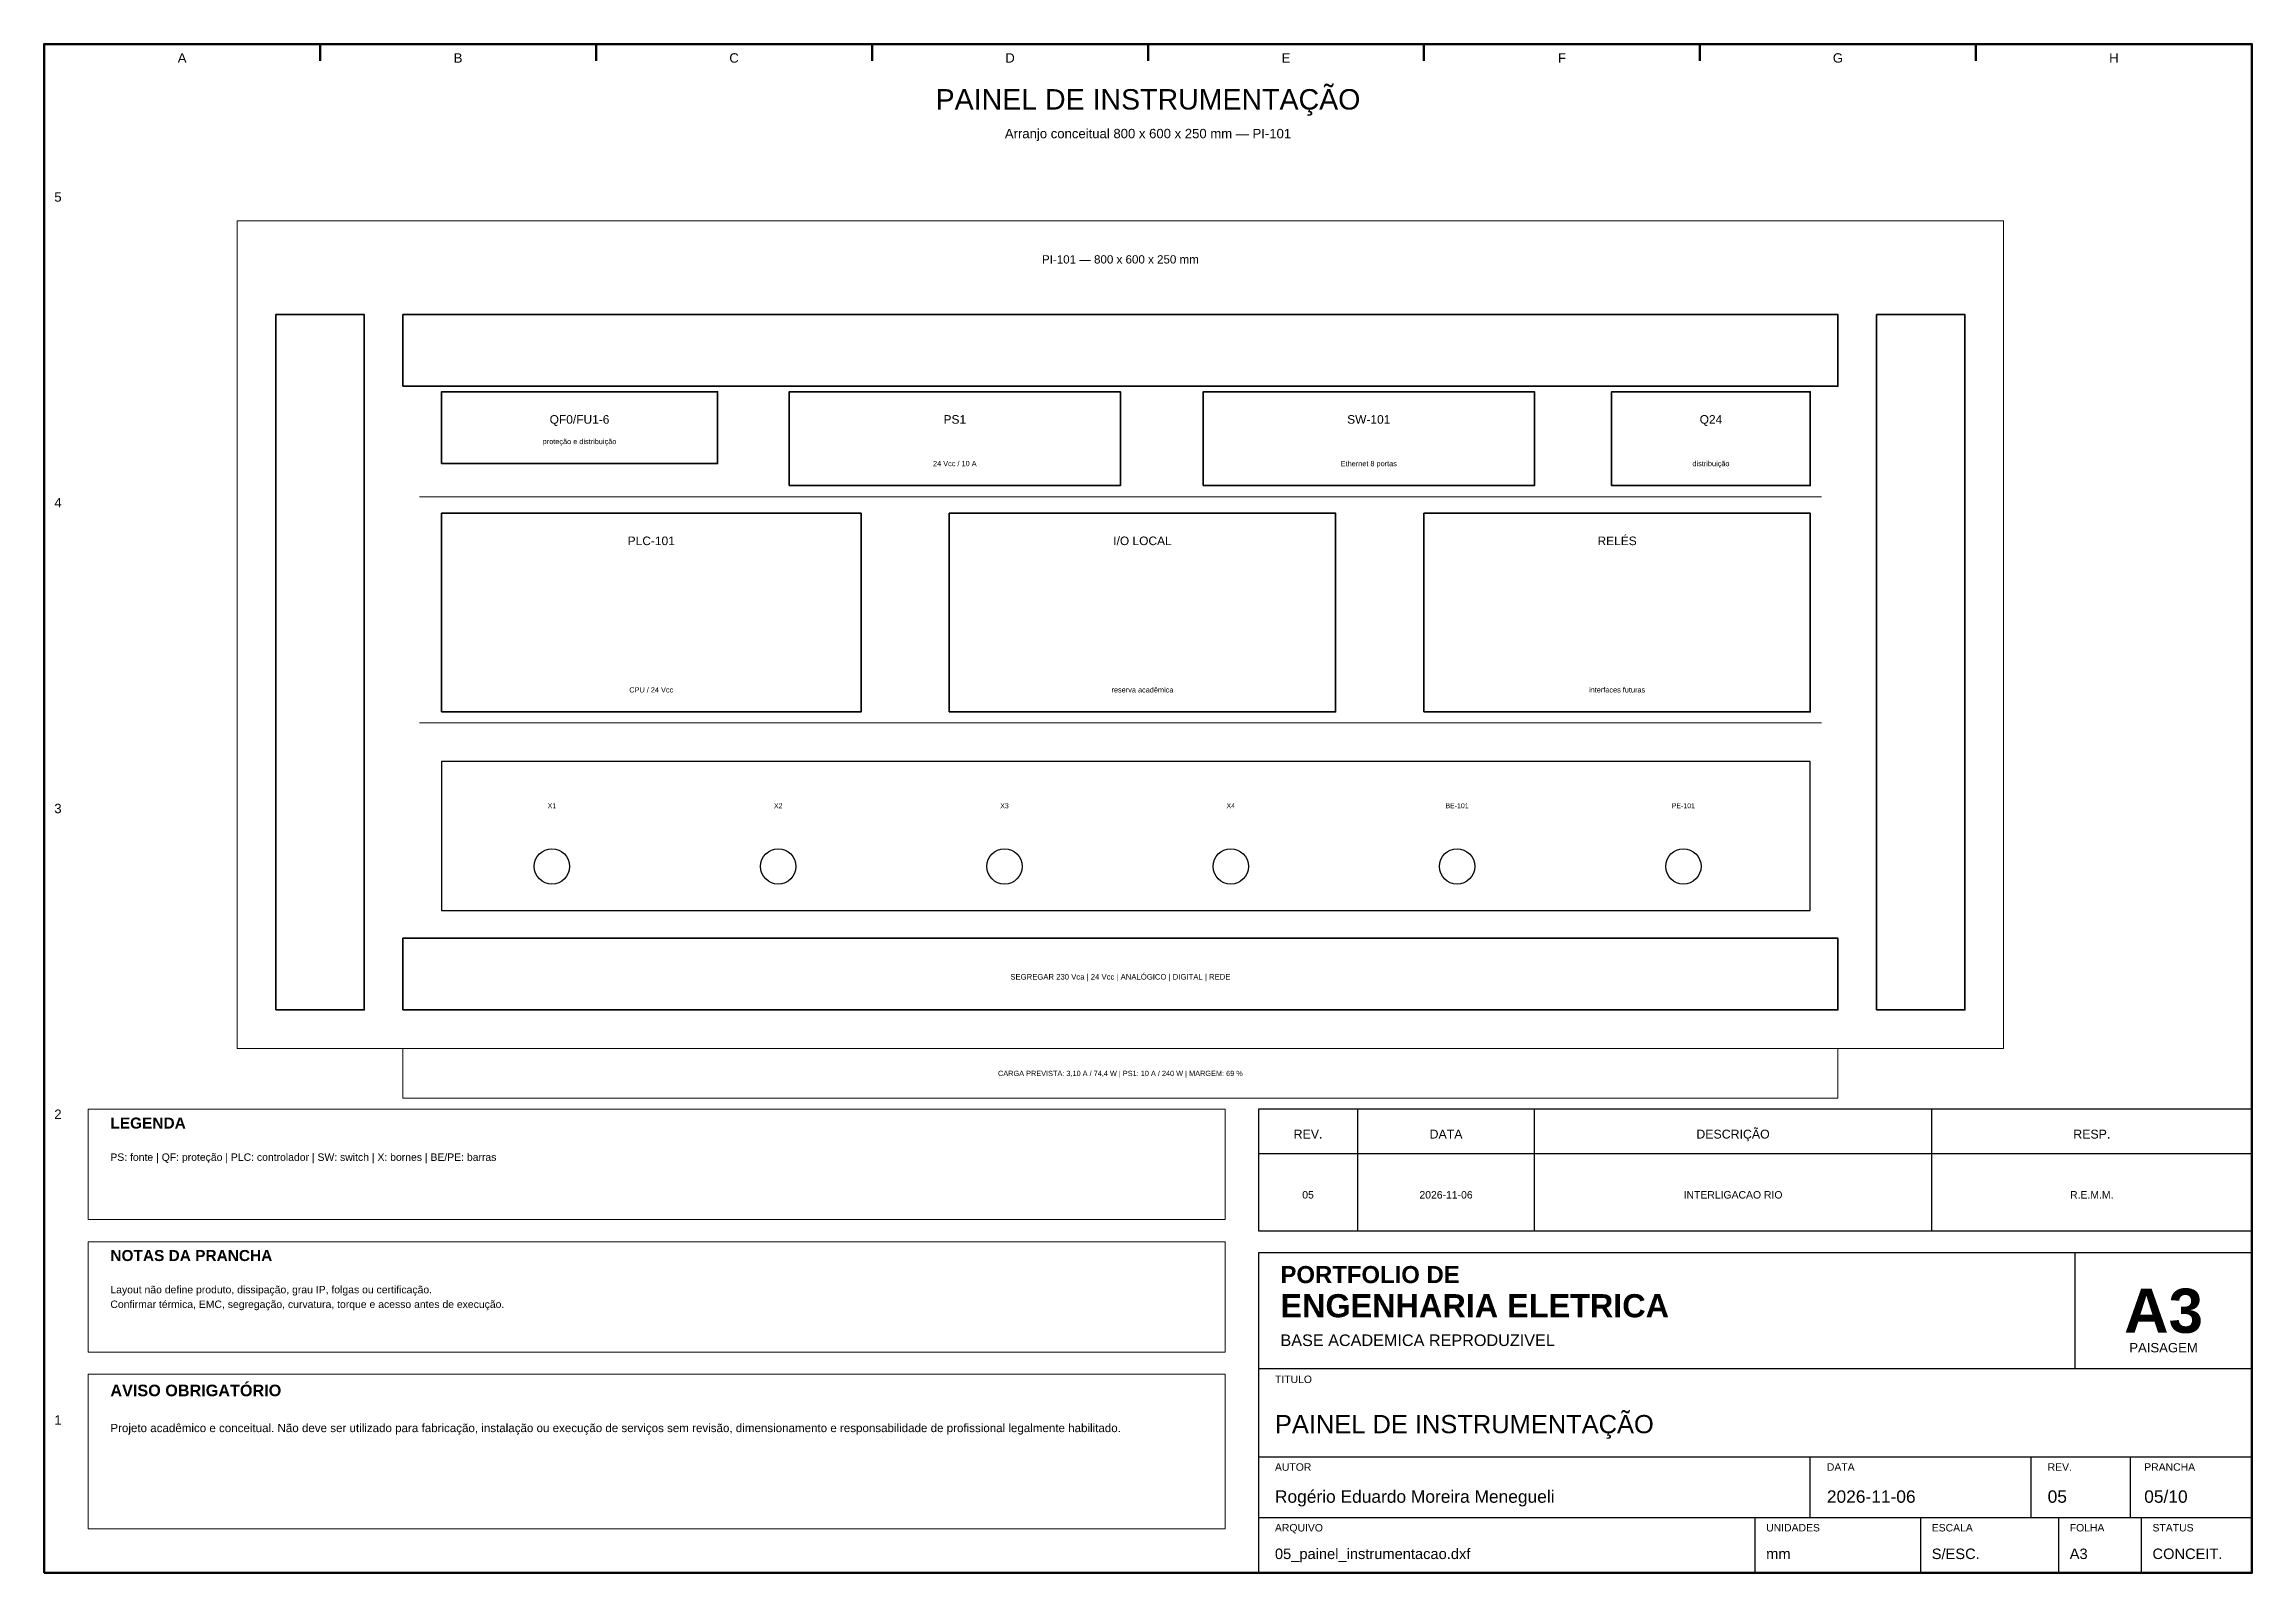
# Model space of a CAD drawing. Header units: millimetres. Extents: x 10 to 410, y 10 to 287.
import ezdxf
from ezdxf.enums import TextEntityAlignment as Align

# ---------------------------------------------------------------- set-up
doc = ezdxf.new("R2010")
doc.units = ezdxf.units.MM
for name, color, linetype, lineweight in [('00_MOLDURA', 7, 'CONTINUOUS', 50), ('01_CARIMBO', 7, 'CONTINUOUS', 25), ('02_TEXTO', 7, 'CONTINUOUS', 18), ('04_EQUIPAMENTOS', 32, 'CONTINUOUS', 35), ('09_BORNES', 145, 'CONTINUOUS', 25), ('10_ELETROCALHAS', 251, 'CONTINUOUS', 35), ('11_ARQUITETURA', 253, 'CONTINUOUS', 18), ('12_LEGENDA', 7, 'CONTINUOUS', 18), ('13_NOTAS', 7, 'CONTINUOUS', 18)]:
    doc.layers.add(name, color=color, linetype=linetype, lineweight=lineweight)
doc.styles.add('PORTFOLIO_TEXTO', font='arial.ttf')
doc.styles.add('PORTFOLIO_TITULO', font='arialbd.ttf', dxfattribs={"width": 0.92})

# ---------------------------------------------------------------- blocks, each defined once
blk = doc.blocks.new('CARIMBO_A3')
at = {"layer": '01_CARIMBO'}
for p, q in [((148, 37), (148, 58)), ((0, 37), (180, 37)), ((0, 21), (180, 21)), ((100, 10), (100, 21)), ((140, 10), (140, 21)), ((158, 10), (158, 21)), ((0, 10), (180, 10)), ((90, 0), (90, 10)), ((120, 0), (120, 10)), ((145, 0), (145, 10)), ((160, 0), (160, 10))]:
    blk.add_line(p, q, dxfattribs=at)
blk.add_lwpolyline([(0, 0), (180, 0), (180, 58), (0, 58)], close=True, dxfattribs=at)
at = {"layer": '01_CARIMBO', "style": 'PORTFOLIO_TEXTO'}
for s, p in [('TITULO', (3, 34.4)), ('AUTOR', (3, 18.5)), ('DATA', (103, 18.5)), ('REV.', (143, 18.5)), ('PRANCHA', (160.5, 18.5)), ('ARQUIVO', (3, 7.5)), ('UNIDADES', (92, 7.5)), ('ESCALA', (122, 7.5)), ('FOLHA', (147, 7.5)), ('STATUS', (162, 7.5))]:
    blk.add_text(s, height=1.35, dxfattribs=at).set_placement(p)
at = {"layer": '02_TEXTO'}
for s, height, style, p in [('PORTFOLIO DE', 3.1, 'PORTFOLIO_TITULO', (4, 52.5)), ('ENGENHARIA ELETRICA', 4.2, 'PORTFOLIO_TITULO', (4, 46.3)), ('BASE ACADEMICA REPRODUZIVEL', 2.1, 'PORTFOLIO_TEXTO', (4, 41.1))]:
    blk.add_text(s, height=height, dxfattribs=dict(at, style=style)).set_placement(p)
for s, height, style, p in [('A3', 8, 'PORTFOLIO_TITULO', (164, 47.5)), ('PAISAGEM', 1.7, 'PORTFOLIO_TEXTO', (164, 40.8))]:
    blk.add_text(s, height=height, dxfattribs=dict(at, style=style)).set_placement(p, align=Align.MIDDLE_CENTER)
at = {"layer": '02_TEXTO', "style": 'PORTFOLIO_TEXTO'}
for tag, p, height in [('TITULO', (3, 25.3), 3.3), ('AUTOR', (3, 12.7), 2.25), ('DATA', (103, 12.7), 2.25), ('REVISAO', (143, 12.7), 2.25), ('PRANCHA', (160.5, 12.7), 2.25), ('ARQUIVO', (3, 2.5), 1.9), ('UNIDADES', (92, 2.5), 1.9), ('ESCALA', (122, 2.5), 1.9), ('FOLHA', (147, 2.5), 1.9), ('STATUS', (162, 2.5), 1.9)]:
    blk.add_attdef(tag, p, '', height=height, dxfattribs=at)

msp = doc.modelspace()

# ---------------------------------------------------------------- linework, layer by layer
at = {"layer": '00_MOLDURA'}
for p, q in [((60, 287), (60, 284)), ((110, 287), (110, 284)), ((160, 287), (160, 284)), ((210, 287), (210, 284)), ((260, 287), (260, 284)), ((310, 287), (310, 284)), ((360, 287), (360, 284))]:
    msp.add_line(p, q, dxfattribs=at)
msp.add_lwpolyline([(10, 10), (410, 10), (410, 287), (10, 287)], close=True, dxfattribs=at)
at = {"layer": '01_CARIMBO'}
for p, q in [((248, 72), (248, 94)), ((280, 72), (280, 94)), ((352, 72), (352, 94)), ((230, 86), (410, 86))]:
    msp.add_line(p, q, dxfattribs=at)
msp.add_lwpolyline([(230, 72), (410, 72), (410, 94), (230, 94)], close=True, dxfattribs=at)
at = {"layer": '04_EQUIPAMENTOS'}
for points in [[(82, 211), (132, 211), (132, 224), (82, 224)], [(145, 207), (205, 207), (205, 224), (145, 224)], [(220, 207), (280, 207), (280, 224), (220, 224)], [(294, 207), (330, 207), (330, 224), (294, 224)], [(82, 166), (158, 166), (158, 202), (82, 202)], [(174, 166), (244, 166), (244, 202), (174, 202)], [(260, 166), (330, 166), (330, 202), (260, 202)]]:
    msp.add_lwpolyline(points, close=True, dxfattribs=at)
at = {"layer": '09_BORNES'}
msp.add_lwpolyline([(82, 130), (330, 130), (330, 157), (82, 157)], close=True, dxfattribs=at)
for centre in [(102, 138), (143, 138), (184, 138), (225, 138), (266, 138), (307, 138)]:
    msp.add_circle(centre, 3.2, dxfattribs=at)
at = {"layer": '10_ELETROCALHAS'}
for points in [[(52, 112), (68, 112), (68, 238), (52, 238)], [(75, 225), (335, 225), (335, 238), (75, 238)], [(342, 112), (358, 112), (358, 238), (342, 238)], [(75, 112), (335, 112), (335, 125), (75, 125)]]:
    msp.add_lwpolyline(points, close=True, dxfattribs=at)
at = {"layer": '11_ARQUITETURA'}
for p, q in [((78, 205), (332, 205)), ((78, 164), (332, 164))]:
    msp.add_line(p, q, dxfattribs=at)
msp.add_lwpolyline([(45, 105), (365, 105), (365, 255), (45, 255)], close=True, dxfattribs=at)
at = {"layer": '12_LEGENDA'}
msp.add_lwpolyline([(18, 74), (224, 74), (224, 94), (18, 94)], close=True, dxfattribs=at)
at = {"layer": '13_NOTAS'}
for points in [[(75, 96), (335, 96), (335, 105), (75, 105)], [(18, 50), (224, 50), (224, 70), (18, 70)], [(18, 18), (224, 18), (224, 46), (18, 46)]]:
    msp.add_lwpolyline(points, close=True, dxfattribs=at)

# ---------------------------------------------------------------- block references
at = {"layer": '01_CARIMBO'}
msp.add_blockref('CARIMBO_A3', (230, 10), dxfattribs=at).add_auto_attribs({'TITULO': 'PAINEL DE INSTRUMENTAÇÃO', 'AUTOR': 'Rogério Eduardo Moreira Menegueli', 'DATA': '2026-11-06', 'REVISAO': '05', 'PRANCHA': '05/10', 'ARQUIVO': '05_painel_instrumentacao.dxf', 'UNIDADES': 'mm', 'ESCALA': 'S/ESC.', 'FOLHA': 'A3', 'STATUS': 'CONCEIT.'})

# ---------------------------------------------------------------- texts
at = {"layer": '00_MOLDURA', "style": 'PORTFOLIO_TEXTO'}
for s, p in [('A', (35, 284.5)), ('B', (85, 284.5)), ('C', (135, 284.5)), ('D', (185, 284.5)), ('E', (235, 284.5)), ('F', (285, 284.5)), ('G', (335, 284.5)), ('H', (385, 284.5)), ('5', (12.5, 259.3)), ('4', (12.5, 203.9)), ('3', (12.5, 148.5)), ('2', (12.5, 93.1)), ('1', (12.5, 37.7))]:
    msp.add_text(s, height=1.7, dxfattribs=at).set_placement(p, align=Align.MIDDLE_CENTER)
at = {"layer": '01_CARIMBO', "style": 'PORTFOLIO_TEXTO'}
for s, p in [('REV.', (239, 89.5)), ('DATA', (264, 89.5)), ('DESCRIÇÃO', (316, 89.5)), ('RESP.', (381, 89.5))]:
    msp.add_text(s, height=1.6, dxfattribs=at).set_placement(p, align=Align.MIDDLE_CENTER)
at = {"layer": '02_TEXTO', "style": 'PORTFOLIO_TEXTO'}
for s, height, p in [('PAINEL DE INSTRUMENTAÇÃO', 3.7, (210, 277)), ('Arranjo conceitual 800 x 600 x 250 mm — PI-101', 1.7, (210, 270.8)), ('proteção e distribuição', 0.95, (107, 215)), ('24 Vcc / 10 A', 0.95, (175, 211)), ('Ethernet 8 portas', 0.95, (250, 211)), ('distribuição', 0.95, (312, 211)), ('CPU / 24 Vcc', 0.95, (120, 170)), ('reserva acadêmica', 0.95, (209, 170)), ('interfaces futuras', 0.95, (295, 170)), ('05', 1.35, (239, 78.5)), ('2026-11-06', 1.35, (264, 78.5)), ('INTERLIGACAO RIO', 1.35, (316, 78.5)), ('R.E.M.M.', 1.35, (381, 78.5))]:
    msp.add_text(s, height=height, dxfattribs=at).set_placement(p, align=Align.MIDDLE_CENTER)
at = {"layer": '04_EQUIPAMENTOS', "style": 'PORTFOLIO_TEXTO'}
for s, p in [('QF0/FU1-6', (107, 219)), ('PS1', (175, 219)), ('SW-101', (250, 219)), ('Q24', (312, 219)), ('PLC-101', (120, 197)), ('I/O LOCAL', (209, 197)), ('RELÉS', (295, 197))]:
    msp.add_text(s, height=1.55, dxfattribs=at).set_placement(p, align=Align.MIDDLE_CENTER)
at = {"layer": '09_BORNES', "style": 'PORTFOLIO_TEXTO'}
for s, p in [('X1', (102, 149)), ('X2', (143, 149)), ('X3', (184, 149)), ('X4', (225, 149)), ('BE-101', (266, 149)), ('PE-101', (307, 149))]:
    msp.add_text(s, height=0.9, dxfattribs=at).set_placement(p, align=Align.MIDDLE_CENTER)
at = {"layer": '11_ARQUITETURA', "style": 'PORTFOLIO_TEXTO'}
msp.add_text('PI-101 — 800 x 600 x 250 mm', height=1.5, dxfattribs=at).set_placement((205, 248), align=Align.MIDDLE_CENTER)
at = {"layer": '12_LEGENDA', "style": 'PORTFOLIO_TITULO'}
msp.add_text('LEGENDA', height=2, dxfattribs=at).set_placement((22, 90.5))
at = {"layer": '12_LEGENDA', "insert": (22, 86), "char_height": 1.35, "width": 198, "attachment_point": 1, "line_spacing_factor": 1.18, "style": 'PORTFOLIO_TEXTO'}
msp.add_mtext('PS: fonte | QF: proteção | PLC: controlador | SW: switch | X: bornes | BE/PE: barras', dxfattribs=at)
at = {"layer": '13_NOTAS', "style": 'PORTFOLIO_TEXTO'}
for s, height, p in [('SEGREGAR 230 Vca | 24 Vcc | ANALÓGICO | DIGITAL | REDE', 1, (205, 118)), ('CARGA PREVISTA: 3,10 A / 74,4 W | PS1: 10 A / 240 W | MARGEM: 69 %', 0.95, (205, 100.5))]:
    msp.add_text(s, height=height, dxfattribs=at).set_placement(p, align=Align.MIDDLE_CENTER)
at = {"layer": '13_NOTAS', "style": 'PORTFOLIO_TITULO'}
for s, height, p in [('NOTAS DA PRANCHA', 2, (22, 66.5)), ('AVISO OBRIGATÓRIO', 2.1, (22, 42))]:
    msp.add_text(s, height=height, dxfattribs=at).set_placement(p)
at = {"layer": '13_NOTAS', "width": 198, "attachment_point": 1, "line_spacing_factor": 1.18, "style": 'PORTFOLIO_TEXTO'}
for s, insert, char_height in [('Layout não define produto, dissipação, grau IP, folgas ou certificação.\\PConfirmar térmica, EMC, segregação, curvatura, torque e acesso antes de execução.', (22, 62), 1.35), ('Projeto acadêmico e conceitual. Não deve ser utilizado para fabricação, instalação ou execução de serviços sem revisão, dimensionamento e responsabilidade de profissional legalmente habilitado.', (22, 37), 1.5)]:
    msp.add_mtext(s, dxfattribs=dict(at, insert=insert, char_height=char_height))

doc.saveas('drawing.dxf')
